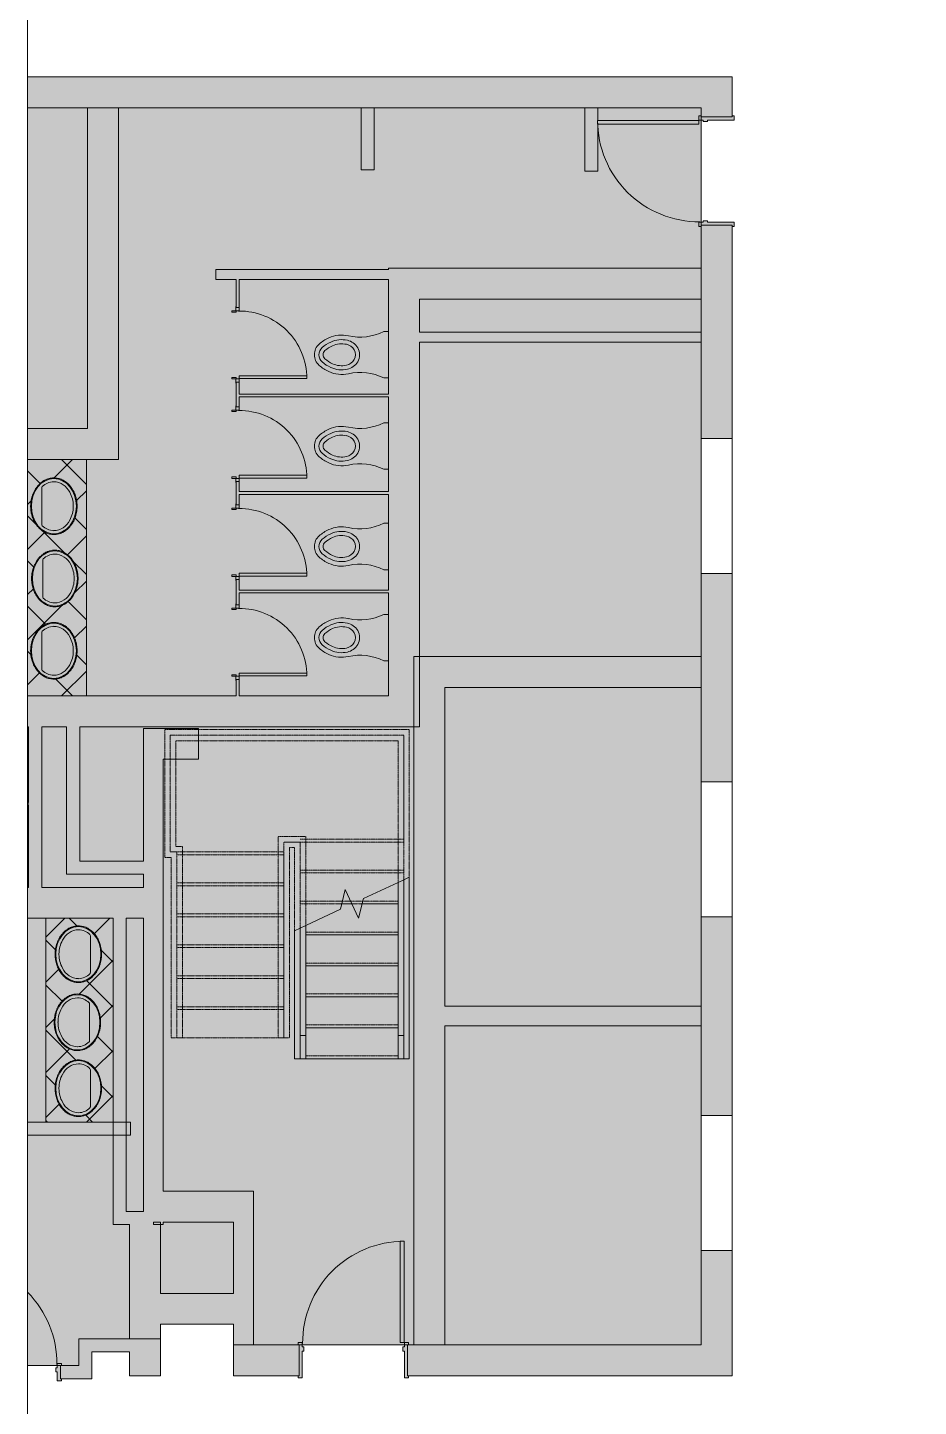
# Model space of a CAD drawing. Header units: inches. Extents: x 920 to 3228, y -557 to 2680.
# Drawn here: x 1748.4 to 2064.8, y 955.5 to 1445.4 of the extents above; entities that cross this region are included whole.
import ezdxf

# ---------------------------------------------------------------- set-up
doc = ezdxf.new("R2010")
doc.units = ezdxf.units.IN
doc.header["$MEASUREMENT"] = 0
doc.linetypes.add('Overhead 1_16_', pattern=[0.101562, 0.0625, -0.039062])
for name, color, linetype, lineweight in [('A-DETL-GENF', 92, 'Continuous', 9), ('A-DETL-MEDM', 33, 'Continuous', 20), ('A-DETL-THIN', 151, 'Continuous', 9), ('A-DOOR', 31, 'Continuous', 13), ('A-FLOR-HRAL', 11, 'Continuous', 9), ('A-GENM', 13, 'Continuous', 9), ('A-WALL', 113, 'Continuous', 13), ('A-WALL-PATT', 111, 'Continuous', 13), ('I-WALL', 2, 'Continuous', 13), ('P-SANR-FIXT', 6, 'Continuous', 13), ('Q-CASE', 31, 'Continuous', 13), ('S-STRS', 31, 'Continuous', 13), ('S-STRS-MBND', 31, 'Continuous', 13)]:
    doc.layers.add(name, color=color, linetype=linetype, lineweight=lineweight)
pattern_1 = [(45, (664.756, 0), (-8.01223, 8.01223), []), (135, (664.756, 0), (-8.01223, -8.01223), [])]

# ---------------------------------------------------------------- blocks, each defined once
blk = doc.blocks.new('Door - Single - Solid Door-7174106-Level XX  CONSTRUCTION')
at = {"layer": 'A-DOOR'}
h = blk.add_hatch(color=250, dxfattribs=at)
h.paths.add_polyline_path([(-15.63, -6.34), (-14.13, -6.34), (-14.13, -4.84), (-13.63, -4.84), (-13.63, -3.34), (-14.13, -3.34), (-14.13, 6.16), (-15.63, 6.16), (-15.63, 5.41), (-15.26, 5.41), (-15.26, -5.59), (-15.63, -5.59)], flags=0)
h.paths.add_polyline_path([(21.62, -4.84), (22.12, -4.84), (22.12, -6.34), (23.62, -6.34), (23.62, -5.59), (23.24, -5.59), (23.24, 5.41), (23.62, 5.41), (23.62, 6.16), (22.12, 6.16), (22.12, -3.34), (21.62, -3.34), (21.62, -4.51)], flags=0)
at = {"layer": 'A-DOOR', "color": 8, "lineweight": 20}
for p, q in [((-15.63, 6.16), (-14.13, 6.16)), ((-15.63, 5.41), (-15.63, 6.16)), ((-14.13, 6.16), (-14.13, -3.34)), ((22.12, 6.16), (23.62, 6.16)), ((22.12, -3.34), (22.12, 6.16)), ((23.62, 6.16), (23.62, 5.41)), ((-14.13, -3.34), (-13.63, -3.34)), ((-14.13, -4.84), (-14.13, -6.34)), ((-13.63, -4.84), (-14.13, -4.84)), ((-13.63, -3.34), (-13.63, -4.84)), ((21.62, -3.34), (22.12, -3.34)), ((21.62, -4.84), (21.62, -3.34)), ((22.12, -4.84), (21.62, -4.84)), ((22.12, -6.34), (22.12, -4.84)), ((-15.63, -6.34), (-15.63, -5.59)), ((-14.13, -6.34), (-15.63, -6.34)), ((-12.63, -6.34), (-14.01, -6.34)), ((-14.01, -6.34), (-14.01, -42.34)), ((-12.63, -42.34), (-12.63, -6.34)), ((23.62, -6.34), (22.12, -6.34)), ((23.62, -5.59), (23.62, -6.34)), ((-14.01, -42.34), (-12.63, -42.34))]:
    blk.add_line(p, q, dxfattribs=at)
at = {"layer": 'A-DOOR', "lineweight": 9}
blk.add_arc((-14.01, -6.34), 36, 270, 0.5, dxfattribs=at)
blk = doc.blocks.new('Door - Single - Solid Door-7174108-Level XX  CONSTRUCTION')
at = {"layer": 'A-DOOR'}
blk.add_hatch(color=250, dxfattribs=at).paths.add_polyline_path([(22.12, -2.97), (23.62, -2.97), (23.62, -2.22), (23.24, -2.22), (23.24, 2.4), (23.62, 2.4), (23.62, 3.15), (22.12, 3.15), (22.12, 1.65), (21.62, 1.65), (21.62, 0.15), (22.12, 0.15), (22.12, -2.22)], flags=0)
at = {"layer": 'A-DOOR', "color": 8, "lineweight": 20}
for p, q in [((22.12, 1.65), (21.62, 1.65)), ((21.62, 1.65), (21.62, 0.15)), ((21.62, 0.15), (22.12, 0.15)), ((23.62, 3.15), (22.12, 3.15)), ((22.12, 3.15), (22.12, 1.65)), ((22.12, 0.15), (22.12, -2.97)), ((23.62, 2.4), (23.62, 3.15)), ((22.12, -2.97), (23.62, -2.97)), ((23.62, -2.97), (23.62, -2.22))]:
    blk.add_line(p, q, dxfattribs=at)
at = {"layer": 'A-DOOR', "lineweight": 9}
blk.add_arc((-14.01, 3.15), 36, 359.5, 44.75, dxfattribs=at)
blk = doc.blocks.new('Opening - 48_ x 84_-7159334-Level XX  CONSTRUCTION')
at = {"layer": 'A-GENM'}
for p, q in [((-24.32, -5.5), (-24.32, 5.5)), ((-24.32, 5.5), (23.68, 5.5)), ((23.68, 5.5), (23.68, -5.5)), ((23.68, -5.5), (-24.32, -5.5))]:
    blk.add_line(p, q, dxfattribs=at)
blk = doc.blocks.new('Door - Single - TP Solid Door-7591070-Level XX  CONSTRUCTION')
at = {"layer": 'A-DOOR', "lineweight": 9}
for p, q in [((-9.63, 0.49), (-8.13, 0.49)), ((-9.63, 0.41), (-9.63, 0.49)), ((-8.13, 1.95), (-7.63, 1.95)), ((-8.13, 0.49), (-8.13, 1.95)), ((-8.13, 0.45), (-8.13, -0.67)), ((-7.63, 0.45), (-8.13, 0.45)), ((-7.63, 1.95), (-7.63, 0.45)), ((15.62, 1.95), (16.12, 1.95)), ((15.62, 0.45), (15.62, 1.95)), ((16.12, 0.45), (15.62, 0.45)), ((16.12, 1.95), (16.12, 0.49)), ((16.12, 0.49), (17.62, 0.49)), ((16.12, -0.67), (16.12, 0.45)), ((17.62, 0.49), (17.62, 0.41)), ((-9.63, -0.67), (-9.63, -0.59)), ((-8.13, -0.67), (-9.63, -0.67)), ((17.62, -0.67), (16.12, -0.67)), ((17.62, -0.59), (17.62, -0.67))]:
    blk.add_line(p, q, dxfattribs=at)
at = {"layer": 'A-DOOR'}
for p, q in [((-7.01, -0.67), (-8.01, -0.67)), ((-8.01, -0.67), (-8.01, -24.67)), ((-7.01, -24.67), (-7.01, -0.67)), ((-8.01, -24.67), (-7.01, -24.67))]:
    blk.add_line(p, q, dxfattribs=at)
at = {"layer": 'A-DOOR', "lineweight": 9}
blk.add_arc((-8.01, -0.67), 24, 270, 0.5, dxfattribs=at)
blk = doc.blocks.new('P-Toilet-Wall-3D - Wall Mount-7590930-Level XX  CONSTRUCTION')
at = {"layer": 'P-SANR-FIXT', "lineweight": 9}
for p, q in [((1210.18, 1236.92), (1211.81, 1236.92)), ((1211.81, 1236.92), (1211.81, 1229.92)), ((1211.81, 1229.92), (1211.87, 1229.92)), ((1211.87, 1227.42), (1211.81, 1227.42)), ((1211.81, 1227.42), (1211.81, 1220.42)), ((1211.81, 1220.42), (1210.18, 1220.42))]:
    blk.add_line(p, q, dxfattribs=at)
for centre, radius, start, end in [((1196.55, 1221.86), 14.09, 114.704, 131.296), ((1195.22, 1224.73), 10.93, 77.296, 114.704), ((1201.77, 1253.77), 18.83, 257.296, 296.5385), ((1190.56, 1228.67), 5.03, 131.296, 228.704), ((1190.56, 1228.67), 3.4, 131.296, 228.704), ((1196.55, 1221.86), 12.47, 114.704, 131.296), ((1190.56, 1228.67), 1.93, 131.296, 228.704), ((1196.55, 1221.86), 11, 114.704, 131.296), ((1195.22, 1224.73), 9.3, 77.296, 114.704), ((1195.22, 1224.73), 7.83, 77.296, 114.704), ((1196.01, 1228.24), 4.24, 30.704, 77.296), ((1196.01, 1228.24), 5.71, 30.704, 77.296), ((1196.74, 1228.67), 3.4, 329.296, 30.704), ((1196.74, 1228.67), 4.87, 329.296, 30.704), ((1196.55, 1235.48), 14.09, 228.704, 245.296), ((1196.55, 1235.48), 12.47, 228.704, 245.296), ((1196.55, 1235.48), 11, 228.704, 245.296), ((1195.22, 1232.6), 7.83, 245.296, 282.704), ((1196.01, 1229.1), 4.24, 282.704, 329.296), ((1196.01, 1229.1), 5.71, 282.704, 329.296), ((1195.22, 1232.6), 10.93, 245.296, 282.704), ((1195.22, 1232.6), 9.3, 245.296, 282.704), ((1201.77, 1203.57), 18.83, 63.4615, 102.704)]:
    blk.add_arc(centre, radius, start, end, dxfattribs=at)
blk = doc.blocks.new('P-Lavatory-Circular - LAVATORY-2975574-Level XX  CONSTRUCTION')
at = {"layer": 'P-SANR-FIXT', "lineweight": 9}
for p, q in [((-6.55, 4.28), (-6.11, 4.28)), ((-6.11, 4.28), (-6.55, 4.28)), ((-6.11, 4.28), (-4.65, 4.27)), ((-4.65, 4.27), (-6.11, 4.28)), ((-4.65, 4.27), (-3.38, 4.27)), ((-3.38, 4.27), (-4.65, 4.27)), ((-3.38, 4.27), (-2.55, 4.27)), ((-2.55, 4.27), (-3.38, 4.27)), ((-2.55, 4.27), (0.05, 4.27)), ((0.05, 4.27), (-2.55, 4.27)), ((0.05, 4.27), (1.38, 4.27)), ((1.38, 4.27), (0.05, 4.27)), ((1.38, 4.27), (2.13, 4.27)), ((2.13, 4.27), (1.38, 4.27)), ((2.13, 4.27), (3.6, 4.27)), ((3.6, 4.27), (2.13, 4.27)), ((3.6, 4.27), (4.3, 4.27)), ((4.3, 4.27), (3.6, 4.27)), ((4.3, 4.27), (4.92, 4.27)), ((4.92, 4.27), (4.3, 4.27)), ((4.92, 4.27), (5.55, 4.28)), ((5.55, 4.28), (4.92, 4.27)), ((5.55, 4.28), (5.64, 4.28)), ((5.64, 4.28), (5.55, 4.28)), ((5.64, 4.28), (5.69, 4.28)), ((5.69, 4.28), (5.64, 4.28)), ((5.69, 4.28), (6.3, 4.28)), ((6.3, 4.28), (5.69, 4.28)), ((6.3, 4.28), (6.45, 4.28)), ((6.45, 4.28), (6.3, 4.28)), ((6.45, 4.28), (6.55, 4.28)), ((6.55, 4.28), (6.45, 4.28)), ((0.13, -6.89), (-0.13, -6.89)), ((-0.13, -6.89), (0.13, -6.89))]:
    blk.add_line(p, q, dxfattribs=at)
for centre, radius, start, end in [((-2.73, -0.08), 5.97, 135.0983, 178.3066), ((-2.73, -0.08), 5.97, 135.0981, 178.3067), ((-2.24, 0.23), 6.45, 181.2745, 245.2065), ((-2.24, 0.23), 6.45, 181.2743, 245.2066), ((-6.56, 3.68), 0.604, 89.7857, 131.7769), ((-6.56, 3.68), 0.604, 89.7871, 131.7784), ((2.24, 0.23), 6.45, 294.7935, 358.7255), ((2.24, 0.23), 6.45, 294.7935, 358.7255), ((6.56, 3.68), 0.604, 48.2231, 90.2143), ((6.56, 3.68), 0.604, 48.2231, 90.2145), ((2.73, -0.08), 5.97, 1.6934, 44.9017), ((2.73, -0.08), 5.97, 1.6934, 44.9017), ((-0.13, 2.98), 9.86, 240.715, 269.9869), ((-0.13, 2.98), 9.86, 240.715, 269.987), ((0.13, 2.98), 9.86, 270.0131, 299.285), ((0.13, 2.98), 9.86, 270.0131, 299.285)]:
    blk.add_arc(centre, radius, start, end, dxfattribs=at)
blk.add_ellipse((0, 0), major_axis=(9.81, 0), ratio=0.814875, dxfattribs=at)
for points in [[(10.06, 0), (10.06, 0.3), (10.02, 0.87), (9.89, 1.58), (9.72, 2.14), (9.57, 2.56), (9.4, 2.96), (9.2, 3.36), (8.97, 3.75), (8.72, 4.13), (8.44, 4.5), (8.14, 4.86), (7.82, 5.2), (7.48, 5.53), (7.12, 5.84), (6.74, 6.14), (6.34, 6.42), (5.92, 6.68), (5.48, 6.93), (5.03, 7.15), (4.57, 7.36), (4.09, 7.55), (3.61, 7.71), (3.11, 7.86), (2.61, 7.98), (2.09, 8.08), (1.57, 8.16), (1.05, 8.22), (0.53, 8.25), (0, 8.26), (-0.53, 8.25), (-1.03, 8.22), (-1.51, 8.17), (-2.11, 8.08), (-2.72, 7.96), (-3.3, 7.8), (-3.87, 7.63), (-4.58, 7.37), (-5.37, 7), (-6.01, 6.63), (-6.49, 6.32), (-6.95, 5.98), (-7.49, 5.53), (-7.98, 5.04), (-8.33, 4.64), (-8.67, 4.21), (-9.04, 3.66), (-9.41, 2.97), (-9.7, 2.24), (-9.91, 1.51), (-10.03, 0.77), (-10.06, 0.26), (-10.06, 0)], [(-10.06, 0), (-10.06, -0.29), (-10.02, -0.87), (-9.89, -1.57), (-9.72, -2.13), (-9.57, -2.55), (-9.4, -2.96), (-9.2, -3.35), (-8.97, -3.74), (-8.72, -4.12), (-8.44, -4.49), (-8.14, -4.85), (-7.82, -5.19), (-7.48, -5.52), (-7.12, -5.84), (-6.74, -6.13), (-6.34, -6.41), (-5.92, -6.68), (-5.48, -6.92), (-5.03, -7.15), (-4.57, -7.35), (-4.09, -7.54), (-3.61, -7.71), (-3.11, -7.85), (-2.61, -7.97), (-2.09, -8.07), (-1.57, -8.15), (-1.05, -8.21), (-0.53, -8.24), (0, -8.25), (0.53, -8.24), (1.03, -8.21), (1.51, -8.16), (2.12, -8.07), (2.72, -7.95), (3.3, -7.8), (3.87, -7.62), (4.58, -7.36), (5.37, -6.99), (6.01, -6.62), (6.49, -6.31), (6.95, -5.98), (7.49, -5.53), (7.98, -5.04), (8.33, -4.63), (8.67, -4.2), (9.04, -3.65), (9.41, -2.96), (9.7, -2.24), (9.91, -1.5), (10.03, -0.76), (10.06, -0.25), (10.06, 0)]]:
    blk.add_open_spline(points, degree=3, knots=[0, 0, 0, 0, 0.033333, 0.066667, 0.083333, 0.1, 0.116667, 0.133333, 0.15, 0.166667, 0.183333, 0.2, 0.216667, 0.233333, 0.25, 0.266667, 0.283333, 0.3, 0.316667, 0.333333, 0.35, 0.366667, 0.383333, 0.4, 0.416667, 0.433333, 0.45, 0.466667, 0.483333, 0.5, 0.516667, 0.533333, 0.547917, 0.5625, 0.591667, 0.60625, 0.620833, 0.65, 0.679167, 0.708333, 0.722917, 0.7375, 0.766667, 0.795833, 0.810417, 0.825, 0.854167, 0.883333, 0.9125, 0.941667, 0.970833, 1, 1, 1, 1], dxfattribs=at)
blk = doc.blocks.new('P-Urinal-Wall-3D - P-Urinal-Wall-3D-7184830-Level XX  CONSTRUCTION')
at = {"layer": 'P-SANR-FIXT', "lineweight": 9}
for p, q in [((-11.29, 2.31), (-11.29, 2.69)), ((-10.29, 2.31), (-11.29, 2.31)), ((-10.29, 2.69), (-10.29, 2.31)), ((-10.29, 2.69), (-10.29, 2.31)), ((-10.29, 2.31), (1.71, 2.31)), ((1.71, 2.31), (1.71, 2.69)), ((1.71, 2.69), (1.71, 2.31)), ((1.71, 2.31), (2.73, 2.31)), ((2.73, 2.31), (2.73, 2.69))]:
    blk.add_line(p, q, dxfattribs=at)
blk = doc.blocks.new('Top Rail Type - Top Rail_Internal_-7186844-Level XX  CONSTRUCTION')
at = {"layer": 'A-FLOR-HRAL'}
for p, q in [((1215.26, 1087.29), (1217.26, 1087.29)), ((1215.26, 1079.04), (1215.26, 1087.29)), ((1217.26, 1087.29), (1217.26, 1079.04)), ((1217.26, 1079.04), (1215.26, 1079.04))]:
    blk.add_line(p, q, dxfattribs=at)
blk = doc.blocks.new('Top Rail Type - Top Rail_Internal_-V5-Level XX  CONSTRUCTION')
at = {"layer": 'A-FLOR-HRAL', "linetype": 'Overhead 1_16_'}
for p, q in [((1134.37, 1194.04), (1134.37, 1152.5)), ((1217.26, 1194.04), (1134.37, 1194.04)), ((1136.37, 1192.04), (1136.37, 1154.5)), ((1215.26, 1192.04), (1136.37, 1192.04)), ((1215.26, 1156.04), (1215.26, 1192.04)), ((1217.26, 1156.04), (1217.26, 1194.04)), ((1134.37, 1152.5), (1136.65, 1152.5)), ((1136.37, 1154.5), (1138.65, 1154.5)), ((1136.65, 1152.5), (1136.65, 1086.5)), ((1138.65, 1154.5), (1138.65, 1086.5)), ((1215.26, 1141.67), (1215.26, 1156.04)), ((1217.26, 1142.6), (1217.26, 1156.04)), ((1138.65, 1086.5), (1136.65, 1086.5))]:
    blk.add_line(p, q, dxfattribs=at)
at = {"layer": 'A-FLOR-HRAL'}
for p, q in [((1217.26, 1142.6), (1215.26, 1141.67)), ((1215.26, 1079.04), (1215.26, 1141.67)), ((1217.26, 1079.04), (1217.26, 1142.6)), ((1215.26, 1079.04), (1217.26, 1079.04))]:
    blk.add_line(p, q, dxfattribs=at)
blk = doc.blocks.new('Top Rail Type - Top Rail_Internal_-7186860-Level XX  CONSTRUCTION')
at = {"layer": 'A-FLOR-HRAL'}
for p, q in [((1180.51, 1087.29), (1182.51, 1087.29)), ((1180.51, 1079.04), (1180.51, 1087.29)), ((1182.51, 1087.29), (1182.51, 1079.04)), ((1182.51, 1079.04), (1180.51, 1079.04))]:
    blk.add_line(p, q, dxfattribs=at)
blk = doc.blocks.new('Top Rail Type - Top Rail_Internal_-V6-Level XX  CONSTRUCTION')
at = {"layer": 'A-FLOR-HRAL', "linetype": 'Overhead 1_16_'}
for p, q in [((1172.7, 1158.04), (1172.7, 1152.5)), ((1182.51, 1158.04), (1172.7, 1158.04)), ((1182.51, 1153.04), (1182.51, 1158.04)), ((1172.7, 1152.5), (1172.7, 1086.5)), ((1174.7, 1156.04), (1174.7, 1152.5)), ((1180.51, 1156.04), (1174.7, 1156.04)), ((1174.7, 1152.5), (1174.7, 1086.5)), ((1180.51, 1153.04), (1180.51, 1156.04)), ((1180.51, 1125.47), (1180.51, 1153.04)), ((1182.51, 1126.4), (1182.51, 1153.04)), ((1174.7, 1086.5), (1172.7, 1086.5))]:
    blk.add_line(p, q, dxfattribs=at)
at = {"layer": 'A-FLOR-HRAL'}
for p, q in [((1182.51, 1126.4), (1180.51, 1125.47)), ((1180.51, 1079.04), (1180.51, 1125.47)), ((1182.51, 1079.04), (1182.51, 1126.4)), ((1180.51, 1079.04), (1182.51, 1079.04))]:
    blk.add_line(p, q, dxfattribs=at)
blk = doc.blocks.new('Break Line1 - Break Line 2-7655656-Level XX  CONSTRUCTION')
at = {"layer": 'A-DETL-MEDM'}
blk.add_line((1.5, 0), (1199.4, 0), dxfattribs=at)

msp = doc.modelspace()

# ---------------------------------------------------------------- hatches: boundary and pattern name
at = {"layer": 'A-DETL-GENF'}
h = msp.add_hatch(color=9, dxfattribs=at)
h.paths.add_polyline_path([(1759, 969.98), (1759, 970.73), (1760.5, 970.73), (1760.5, 969.98), (1766.63, 969.98), (1766.63, 979.48), (1784.63, 979.48), (1784.63, 1020.1), (1778.81, 1020.1), (1778.81, 1051.92), (1748.44, 1051.92), (1748.44, 969.98)], flags=0)
h.paths.add_polyline_path([(2386.06, 970.48), (2386.44, 970.48), (2386.44, 982.1), (2386.06, 982.1), (2386.06, 983.6), (2387.56, 983.6), (2387.56, 984.1), (2390.69, 984.1), (2390.69, 983.6), (2391.44, 983.6), (2391.44, 1055.98), (2390.69, 1055.98), (2390.69, 1055.48), (2387.56, 1055.48), (2387.56, 1055.98), (2386.06, 1055.98), (2386.06, 1057.48), (2386.81, 1057.48), (2386.81, 1065.92), (2350.44, 1065.92), (2350.44, 970.48)], flags=0)
h.paths.add_polyline_path([(2345.81, 970.48), (2345.81, 1065.92), (2257.63, 1065.92), (2257.63, 1009.92), (2231.63, 1009.92), (2231.63, 970.48), (2304.5, 970.48), (2304.5, 971.23), (2306, 971.23), (2306, 970.48), (2342.25, 970.48), (2342.25, 971.23), (2343.75, 971.23), (2343.75, 970.48)], flags=0)
h.paths.add_polyline_path([(2224.63, 975.92), (2224.63, 1093.92), (2132.38, 1093.92), (2132.38, 975.92)], flags=0)
h.paths.add_polyline_path([(1880.75, 977.42), (1882.25, 977.42), (1882.25, 978.17), (1883.75, 978.17), (1883.75, 977.42), (1885.63, 977.42), (1885.63, 1196.92), (1766.94, 1196.92), (1766.94, 1149.23), (1789.63, 1149.23), (1789.63, 1196.42), (1809.13, 1196.42), (1809.13, 1185.42), (1796.63, 1185.42), (1796.63, 1031.92), (1828.63, 1031.92), (1828.63, 977.42), (1844.5, 977.42), (1844.5, 978.17), (1846, 978.17), (1846, 977.42)], flags=0)
h.paths.add_polyline_path([(1987.63, 977.42), (1987.63, 1090.67), (1896.63, 1090.67), (1896.63, 977.42), (1937.56, 977.42)], flags=0)
h.paths.add_polyline_path([(1821.63, 995.67), (1821.63, 1020.92), (1796.63, 1020.92), (1796.63, 1020.1), (1795.63, 1020.1), (1795.63, 995.67), (1818.95, 995.67)], flags=0)
h.paths.add_polyline_path([(2233.07, 1016.92), (2250.63, 1016.92), (2250.63, 1065.92), (2231.63, 1065.92), (2231.63, 1016.92)], flags=0)
h.paths.add_polyline_path([(1789.63, 1024.73), (1789.63, 1128.92), (1783.44, 1128.92), (1783.44, 1056.54), (1784.94, 1056.54), (1784.94, 1051.92), (1783.44, 1051.92), (1783.44, 1024.73), (1784.63, 1024.73)], flags=0)
h.paths.add_polyline_path([(1777.32, 1056.54), (1778.81, 1056.54), (1778.81, 1128.92), (1748.44, 1128.92), (1748.44, 1056.54), (1776.82, 1056.54)], flags=0)
h.paths.add_polyline_path([(2386.81, 1076.92), (2407.63, 1076.92), (2407.63, 1281.92), (2272.75, 1281.92), (2272.75, 1281.17), (2271.25, 1281.17), (2271.25, 1282.67), (2270.75, 1282.67), (2270.75, 1284.17), (2271.25, 1284.17), (2271.25, 1293.67), (2272.75, 1293.67), (2272.75, 1292.92), (2395.13, 1292.92), (2395.13, 1382.92), (2254.13, 1382.92), (2254.13, 1381.92), (2230.13, 1381.92), (2230.13, 1382.92), (2132.38, 1382.92), (2132.38, 1380.04), (2133.13, 1380.04), (2133.13, 1378.54), (2132.38, 1378.54), (2132.38, 1342.29), (2133.13, 1342.29), (2133.13, 1340.79), (2132.38, 1340.79), (2132.38, 1338.92), (2231.63, 1338.92), (2231.63, 1292.92), (2233.5, 1292.92), (2233.5, 1293.67), (2235, 1293.67), (2235, 1284.17), (2235.5, 1284.17), (2235.5, 1282.67), (2235, 1282.67), (2235, 1281.17), (2233.5, 1281.17), (2233.5, 1281.92), (2231.63, 1281.92), (2231.63, 1236.92), (2276.63, 1236.92), (2276.63, 1111.92), (2257.63, 1111.92), (2257.63, 1076.92), (2386.44, 1076.92)], flags=0)
h.paths.add_polyline_path([(2250.63, 1076.92), (2250.63, 1111.92), (2231.63, 1111.92), (2231.63, 1076.92)], flags=0)
h.paths.add_polyline_path([(1896.63, 1097.67), (1987.63, 1097.67), (1987.63, 1210.92), (1896.63, 1210.92), (1896.63, 1120.26)], flags=0)
h.paths.add_polyline_path([(2201.14, 1100.92), (2224.63, 1100.92), (2224.63, 1212.92), (2132.38, 1212.92), (2132.38, 1100.92)], flags=0)
h.paths.add_polyline_path([(2250.63, 1118.92), (2269.63, 1118.92), (2269.63, 1229.92), (2231.63, 1229.92), (2231.63, 1118.92), (2236.08, 1118.92)], flags=0)
h.paths.add_polyline_path([(1778.81, 1139.92), (1789.63, 1139.92), (1789.63, 1144.6), (1762.31, 1144.6), (1762.31, 1196.92), (1753.44, 1196.92), (1753.44, 1139.92), (1768.1, 1139.92)], flags=0)
h.paths.add_polyline_path([(1748.44, 1139.92), (1748.81, 1139.92), (1748.81, 1169.1), (1748.44, 1169.1), (1748.44, 1148.6)], flags=0)
h.paths.add_polyline_path([(1748.44, 1170.1), (1748.81, 1170.1), (1748.81, 1196.92), (1748.44, 1196.92), (1748.44, 1175.6)], flags=0)
h.paths.add_polyline_path([(1823.53, 1207.92), (1876.63, 1207.92), (1876.63, 1244.54), (1823.53, 1244.54), (1823.53, 1240.29), (1822.53, 1240.29), (1822.53, 1249.29), (1823.53, 1249.29), (1823.53, 1245.54), (1876.63, 1245.54), (1876.63, 1279.54), (1823.53, 1279.54), (1823.53, 1275.79), (1822.53, 1275.79), (1822.53, 1284.12), (1823.53, 1284.12), (1823.53, 1280.54), (1876.63, 1280.54), (1876.63, 1314.21), (1823.53, 1314.21), (1823.53, 1310.62), (1822.53, 1310.62), (1822.53, 1319.46), (1823.53, 1319.46), (1823.53, 1315.21), (1876.63, 1315.21), (1876.63, 1355.92), (1823.53, 1355.92), (1823.53, 1345.96), (1822.53, 1345.96), (1822.53, 1355.92), (1815.29, 1355.92), (1815.29, 1359.42), (1876.63, 1359.42), (1876.63, 1359.92), (1987.63, 1359.92), (1987.63, 1374.79), (1986.88, 1374.79), (1986.88, 1376.29), (1987.63, 1376.29), (1987.63, 1412.54), (1986.88, 1412.54), (1986.88, 1414.04), (1987.63, 1414.04), (1987.63, 1416.92), (1950.94, 1416.92), (1950.94, 1412.42), (1950.88, 1412.42), (1950.88, 1411.04), (1950.94, 1411.04), (1950.94, 1394.42), (1946.31, 1394.42), (1946.31, 1416.92), (1871.49, 1416.92), (1871.49, 1394.89), (1866.87, 1394.89), (1866.87, 1416.92), (1780.72, 1416.92), (1780.72, 1291.92), (1748.44, 1291.92), (1748.44, 1207.92), (1822.53, 1207.92), (1822.53, 1213.79), (1823.53, 1213.79), (1823.53, 1208.12)], flags=0)
h.paths.add_polyline_path([(1754.84, 1216.11), (1754.84, 1216.11), (1754.48, 1216.38)], flags=0)
h.paths.add_polyline_path([(2224.63, 1219.92), (2224.63, 1331.92), (2132.38, 1331.92), (2132.38, 1219.92), (2214.63, 1219.92)], flags=0)
h.paths.add_polyline_path([(1937.56, 1221.92), (1987.63, 1221.92), (1987.63, 1333.67), (1887.63, 1333.67), (1887.63, 1221.92), (1912.74, 1221.92)], flags=0)
h.paths.add_polyline_path([(1755.18, 1241.79), (1755.18, 1241.79), (1754.82, 1242.07)], flags=0)
h.paths.add_polyline_path([(1754.84, 1267.48), (1754.84, 1267.48), (1753.98, 1268.14)], flags=0)
h.paths.add_polyline_path([(1748.44, 1302.92), (1769.72, 1302.92), (1769.72, 1416.92), (1748.44, 1416.92), (1748.44, 1324.19)], flags=0)
h.paths.add_polyline_path([(1937.56, 1337.17), (1987.63, 1337.17), (1987.63, 1348.92), (1887.63, 1348.92), (1887.63, 1337.17), (1892.3, 1337.17)], flags=0)
at = {"layer": 'A-WALL-PATT', "lineweight": 9}
for points in [[(1780.72, 1416.92), (1998.63, 1416.92), (1998.63, 1427.92), (1748.44, 1427.92), (1748.44, 1416.92), (1769.72, 1416.92)], [(1769.72, 1302.92), (1780.72, 1302.92), (1780.72, 1416.92), (1769.72, 1416.92), (1769.72, 1353.03)], [(1871.49, 1394.89), (1871.49, 1416.92), (1866.87, 1416.92), (1866.87, 1394.89)], [(1946.31, 1394.42), (1950.94, 1394.42), (1950.94, 1411.04), (1950.88, 1411.04), (1950.88, 1412.42), (1950.94, 1412.42), (1950.94, 1416.92), (1946.31, 1416.92)], [(1815.29, 1355.92), (1876.63, 1355.92), (1876.63, 1359.42), (1815.29, 1359.42)], [(1876.63, 1348.92), (1987.63, 1348.92), (1987.63, 1359.92), (1876.63, 1359.92), (1876.63, 1353.03)], [(1876.63, 1196.92), (1885.63, 1196.92), (1885.63, 1210.92), (1885.76, 1210.92), (1887.63, 1196.92), (1887.63, 1348.92), (1876.63, 1348.92), (1876.63, 1207.55)], [(1987.63, 1333.67), (1987.63, 1337.17), (1887.63, 1337.17), (1887.63, 1333.67), (1986.61, 1333.67)], [(1876.63, 1314.21), (1876.63, 1315.21), (1823.53, 1315.21), (1823.53, 1314.21), (1876.03, 1314.21)], [(1748.44, 1291.92), (1780.72, 1291.92), (1780.72, 1302.92), (1748.44, 1302.92), (1748.44, 1293.95)], [(1876.63, 1279.54), (1876.63, 1280.54), (1823.53, 1280.54), (1823.53, 1279.54), (1876.42, 1279.54)], [(1864.94, 1244.54), (1876.63, 1244.54), (1876.63, 1245.54), (1823.53, 1245.54), (1823.53, 1244.54), (1840.73, 1244.54)], [(1889.14, 1210.92), (1987.63, 1210.92), (1987.63, 1221.92), (1887.63, 1221.92), (1887.63, 1210.92)], [(1885.63, 977.42), (1896.63, 977.42), (1896.63, 1210.92), (1887.63, 1210.92), (1887.63, 1196.92), (1885.76, 1210.92), (1885.63, 1210.92), (1885.63, 1003.88)], [(1840.73, 1196.92), (1876.63, 1196.92), (1876.63, 1207.92), (1748.44, 1207.92), (1748.44, 1196.92), (1822.53, 1196.92)], [(1753.44, 1139.92), (1753.44, 1196.92), (1748.81, 1196.92), (1748.81, 1139.92)], [(1765.5, 1144.6), (1766.94, 1144.6), (1766.94, 1196.92), (1762.31, 1196.92), (1762.31, 1144.6)], [(1809.13, 1185.42), (1809.13, 1196.42), (1789.63, 1196.42), (1789.63, 1185.42), (1796.63, 1185.42)], [(1796.63, 1024.73), (1796.63, 1185.42), (1789.63, 1185.42), (1789.63, 1024.73), (1792.31, 1024.73)], [(1748.44, 1169.1), (1748.81, 1169.1), (1748.81, 1170.1), (1748.44, 1170.1)], [(1768.1, 1144.6), (1789.63, 1144.6), (1789.63, 1149.23), (1766.94, 1149.23), (1766.94, 1144.6)], [(1778.94, 1128.92), (1789.63, 1128.92), (1789.63, 1139.92), (1748.44, 1139.92), (1748.44, 1128.92), (1778.81, 1128.92)], [(1778.81, 1024.73), (1783.44, 1024.73), (1783.44, 1128.92), (1778.81, 1128.92), (1778.81, 1032.97)], [(1937.56, 1090.67), (1987.63, 1090.67), (1987.63, 1097.67), (1896.63, 1097.67), (1896.63, 1090.67)], [(1796.63, 1020.92), (1828.63, 1020.92), (1828.63, 1031.92), (1796.63, 1031.92), (1796.63, 1024.73)], [(1795.63, 1020.1), (1796.63, 1020.1), (1796.63, 1024.73), (1778.81, 1024.73), (1778.81, 1020.1), (1793.13, 1020.1), (1795.63, 1020.92), (1795.63, 1020.69)], [(1795.63, 966.42), (1795.63, 1020.92), (1793.13, 1020.1), (1784.63, 1020.1), (1784.63, 966.42)], [(1821.63, 977.42), (1828.63, 977.42), (1828.63, 1020.92), (1821.63, 1020.92), (1821.63, 982.16)], [(1821.63, 984.67), (1821.63, 995.67), (1795.63, 995.67), (1795.63, 984.67)], [(1771.25, 965.35), (1771.25, 979.48), (1766.63, 979.48), (1766.63, 965.35)], [(1771.25, 974.85), (1784.63, 974.85), (1784.63, 979.48), (1771.25, 979.48)], [(1766.63, 965.35), (1766.63, 969.98), (1760.13, 969.98), (1760.13, 965.35)]]:
    msp.add_hatch(color=7, dxfattribs=at).paths.add_polyline_path(points, flags=0)
h = msp.add_hatch(color=7, dxfattribs=at)
h.paths.add_polyline_path([(1998.63, 1221.92), (1998.63, 1251.42), (1987.63, 1251.42), (1987.63, 1221.92)], flags=0)
h.paths.add_polyline_path([(1998.63, 1299.42), (1998.63, 1375.17), (1987.63, 1375.17), (1987.63, 1299.42)], flags=0)
h.paths.add_polyline_path([(1998.63, 1413.67), (1998.63, 1416.92), (1987.63, 1416.92), (1987.63, 1413.67)], flags=0)
h = msp.add_hatch(color=7, dxfattribs=at)
h.paths.add_polyline_path([(1823.53, 1207.92), (1823.53, 1213.79), (1822.53, 1213.79), (1822.53, 1207.92)], flags=0)
h.paths.add_polyline_path([(1822.53, 1240.29), (1823.53, 1240.29), (1823.53, 1249.29), (1822.53, 1249.29)], flags=0)
h.paths.add_polyline_path([(1823.53, 1275.79), (1823.53, 1284.12), (1822.53, 1284.12), (1822.53, 1275.79)], flags=0)
h.paths.add_polyline_path([(1822.53, 1310.62), (1823.53, 1310.62), (1823.53, 1319.46), (1822.53, 1319.46)], flags=0)
h.paths.add_polyline_path([(1822.53, 1345.96), (1823.53, 1345.96), (1823.53, 1355.92), (1822.53, 1355.92), (1822.53, 1353.03)], flags=0)
h = msp.add_hatch(color=7, dxfattribs=at)
h.paths.add_polyline_path([(1998.63, 966.42), (1998.63, 1010.92), (1987.63, 1010.92), (1987.63, 966.42)], flags=0)
h.paths.add_polyline_path([(1987.63, 1058.92), (1998.63, 1058.92), (1998.63, 1129.42), (1987.63, 1129.42), (1987.63, 1090.67)], flags=0)
h.paths.add_polyline_path([(1987.63, 1177.42), (1998.63, 1177.42), (1998.63, 1221.92), (1987.63, 1221.92), (1987.63, 1210.92)], flags=0)
h = msp.add_hatch(color=7, dxfattribs=at)
h.paths.add_polyline_path([(1784.94, 1051.92), (1784.94, 1056.54), (1783.44, 1056.54), (1783.44, 1051.92)], flags=0)
h.paths.add_polyline_path([(1778.81, 1051.92), (1778.81, 1056.54), (1748.44, 1056.54), (1748.44, 1051.92), (1768.1, 1051.92)], flags=0)
h = msp.add_hatch(color=7, dxfattribs=at)
h.paths.add_polyline_path([(1937.56, 966.42), (1987.63, 966.42), (1987.63, 977.42), (1883.38, 977.42), (1883.38, 966.42), (1896.63, 966.42)], flags=0)
h.paths.add_polyline_path([(1828.63, 966.42), (1844.88, 966.42), (1844.88, 977.42), (1821.63, 977.42), (1821.63, 966.42)], flags=0)
at = {"layer": 'Q-CASE', "lineweight": 9}
h = msp.add_hatch(dxfattribs=at)
h.set_pattern_fill('FP_1', color=256, style=0, pattern_type=2)
h.set_pattern_definition(pattern_1)
h.paths.add_polyline_path([(1759.11, 1207.92), (1769.31, 1207.92), (1769.31, 1291.92), (1748.44, 1291.92), (1748.44, 1207.92), (1758.16, 1207.92)], flags=0)
h.paths.add_polyline_path([(1757.78, 1213.92), (1755.96, 1214.18), (1754.27, 1214.89), (1752.84, 1215.93), (1751.6, 1217.32), (1750.61, 1219), (1749.93, 1220.87), (1749.57, 1222.93), (1749.57, 1225.03), (1749.93, 1227.09), (1750.75, 1229.21), (1751.75, 1230.83), (1753.01, 1232.18), (1754.49, 1233.2), (1756.21, 1233.84), (1757.79, 1234.04), (1759.49, 1233.82), (1761.13, 1233.17), (1762.71, 1232.03), (1763.95, 1230.64), (1764.94, 1228.96), (1765.63, 1227.06), (1765.98, 1225.03), (1765.98, 1222.93), (1765.57, 1220.71), (1764.87, 1218.86), (1763.88, 1217.21), (1762.63, 1215.84), (1761.13, 1214.79), (1759.49, 1214.14), (1757.96, 1213.94)], flags=0)
h.paths.add_polyline_path([(1758.12, 1239.6), (1756.4, 1239.82), (1754.76, 1240.47), (1753.18, 1241.62), (1751.94, 1243.01), (1750.95, 1244.69), (1750.26, 1246.59), (1749.91, 1248.62), (1749.91, 1250.72), (1750.27, 1252.78), (1751.08, 1254.88), (1752.1, 1256.53), (1753.37, 1257.88), (1754.85, 1258.89), (1756.55, 1259.53), (1758.15, 1259.73), (1759.83, 1259.51), (1761.47, 1258.86), (1763, 1257.77), (1764.25, 1256.4), (1765.29, 1254.62), (1765.97, 1252.78), (1766.32, 1250.72), (1766.32, 1248.62), (1765.97, 1246.56), (1765.15, 1244.45), (1764.15, 1242.82), (1762.88, 1241.47), (1761.41, 1240.45), (1759.8, 1239.82), (1758.12, 1239.61)], flags=0)
h.paths.add_polyline_path([(1757.78, 1265.29), (1756, 1265.54), (1754.42, 1266.16), (1752.92, 1267.21), (1751.54, 1268.8), (1750.63, 1270.32), (1749.93, 1272.25), (1749.57, 1274.3), (1749.57, 1276.41), (1749.98, 1278.62), (1750.68, 1280.47), (1751.74, 1282.19), (1752.93, 1283.5), (1754.42, 1284.55), (1756.21, 1285.22), (1757.78, 1285.42), (1759.58, 1285.16), (1761.28, 1284.44), (1762.71, 1283.41), (1763.95, 1282.02), (1764.96, 1280.29), (1765.63, 1278.43), (1765.98, 1276.41), (1765.98, 1274.3), (1765.62, 1272.25), (1764.8, 1270.12), (1763.8, 1268.5), (1762.53, 1267.14), (1761.05, 1266.13), (1759.44, 1265.51), (1757.78, 1265.29)], flags=0)
h = msp.add_hatch(dxfattribs=at)
h.set_pattern_fill('FP_1', color=256, style=0, pattern_type=2)
h.set_pattern_definition(pattern_1)
h.paths.add_polyline_path([(1755.1, 1056.54), (1778.81, 1056.54), (1778.81, 1128.92), (1754.94, 1128.92), (1754.94, 1056.54), (1754.99, 1056.54)], flags=0)
h.paths.add_polyline_path([(1766.47, 1058.48), (1764.6, 1058.76), (1763.04, 1059.4), (1761.59, 1060.44), (1760.34, 1061.81), (1759.29, 1063.59), (1758.62, 1065.43), (1758.26, 1067.49), (1758.26, 1069.6), (1758.62, 1071.65), (1759.42, 1073.75), (1760.45, 1075.4), (1761.73, 1076.76), (1763.21, 1077.77), (1764.83, 1078.4), (1766.56, 1078.6), (1768.19, 1078.39), (1769.83, 1077.74), (1771.38, 1076.62), (1772.71, 1075.1), (1773.62, 1073.57), (1774.32, 1071.65), (1774.68, 1069.34), (1774.64, 1067.27), (1774.27, 1065.31), (1773.5, 1063.32), (1772.5, 1061.7), (1771.24, 1060.34), (1769.77, 1059.33), (1768.04, 1058.68), (1766.56, 1058.49)], flags=0)
h.paths.add_polyline_path([(1766.13, 1081.92), (1764.41, 1082.14), (1762.77, 1082.79), (1761.23, 1083.89), (1760, 1085.25), (1758.95, 1087.03), (1758.28, 1088.87), (1757.92, 1091.17), (1757.92, 1093.03), (1758.28, 1095.09), (1759.1, 1097.2), (1760.1, 1098.83), (1761.36, 1100.18), (1762.84, 1101.2), (1764.45, 1101.83), (1766.22, 1102.03), (1767.85, 1101.82), (1769.49, 1101.17), (1770.98, 1100.12), (1772.31, 1098.64), (1773.3, 1096.96), (1773.98, 1095.06), (1774.34, 1093.03), (1774.34, 1090.93), (1773.98, 1088.86), (1773.17, 1086.77), (1772.14, 1085.11), (1770.87, 1083.76), (1769.38, 1082.75), (1767.7, 1082.12), (1766.14, 1081.92)], flags=0)
h.paths.add_polyline_path([(1766.47, 1106.11), (1764.75, 1106.33), (1763.11, 1106.98), (1761.59, 1108.06), (1760.29, 1109.51), (1759.3, 1111.19), (1758.62, 1113.09), (1758.26, 1115.12), (1758.26, 1117.22), (1758.68, 1119.44), (1759.38, 1121.29), (1760.37, 1122.94), (1761.62, 1124.31), (1763.11, 1125.36), (1764.75, 1126.01), (1766.64, 1126.21), (1768.28, 1125.98), (1769.98, 1125.26), (1771.4, 1124.22), (1772.72, 1122.71), (1773.64, 1121.15), (1774.32, 1119.28), (1774.68, 1117.22), (1774.68, 1115.12), (1774.29, 1112.99), (1773.5, 1110.94), (1772.5, 1109.32), (1771.23, 1107.96), (1769.76, 1106.95), (1768.04, 1106.31), (1766.5, 1106.11)], flags=0)

# ---------------------------------------------------------------- linework, layer by layer
at = {"layer": 'A-DETL-THIN'}
for p, q in [((1987.63, 1416.92), (1748.44, 1416.92)), ((1987.63, 977.42), (1987.63, 1416.92)), ((1795.63, 979.48), (1795.63, 984.67)), ((1795.63, 984.67), (1821.63, 984.67)), ((1821.63, 984.67), (1821.63, 977.42)), ((1766.63, 969.98), (1766.63, 979.48)), ((1766.63, 979.48), (1795.63, 979.48)), ((1821.63, 977.42), (1987.63, 977.42)), ((1748.44, 969.98), (1766.63, 969.98))]:
    msp.add_line(p, q, dxfattribs=at)
at = {"layer": 'A-WALL', "color": 8, "lineweight": 20}
for p, q in [((1998.63, 1427.92), (1748.44, 1427.92)), ((1998.63, 1413.67), (1998.63, 1427.92)), ((1748.44, 1416.92), (1769.72, 1416.92)), ((1769.72, 1416.92), (1769.72, 1302.92)), ((1780.72, 1416.92), (1866.87, 1416.92)), ((1780.72, 1291.92), (1780.72, 1416.92)), ((1866.87, 1416.92), (1866.87, 1394.89)), ((1871.49, 1416.92), (1946.31, 1416.92)), ((1871.49, 1394.89), (1871.49, 1416.92)), ((1946.31, 1416.92), (1946.31, 1394.42)), ((1950.94, 1416.92), (1987.63, 1416.92)), ((1950.94, 1412.42), (1950.94, 1416.92)), ((1987.63, 1416.92), (1987.63, 1413.67)), ((1950.94, 1394.42), (1950.94, 1411.04)), ((1987.63, 1413.67), (1998.63, 1413.67)), ((1866.87, 1394.89), (1871.49, 1394.89)), ((1946.31, 1394.42), (1950.94, 1394.42)), ((1987.63, 1375.17), (1987.63, 1359.92)), ((1998.63, 1375.17), (1987.63, 1375.17)), ((1998.63, 1299.42), (1998.63, 1375.17)), ((1987.63, 1359.92), (1876.63, 1359.92)), ((1876.63, 1359.92), (1876.63, 1359.42)), ((1876.63, 1355.92), (1876.63, 1315.21)), ((1887.63, 1348.92), (1987.63, 1348.92)), ((1887.63, 1337.17), (1887.63, 1348.92)), ((1987.63, 1348.92), (1987.63, 1337.17)), ((1887.63, 1196.92), (1887.63, 1333.67)), ((1987.63, 1333.67), (1987.63, 1299.42)), ((1876.63, 1314.21), (1876.63, 1280.54)), ((1769.72, 1302.92), (1748.44, 1302.92)), ((1987.63, 1299.42), (1998.63, 1299.42)), ((1748.44, 1291.92), (1780.72, 1291.92)), ((1876.63, 1279.54), (1876.63, 1245.54)), ((1987.63, 1251.42), (1987.63, 1221.92)), ((1998.63, 1251.42), (1987.63, 1251.42)), ((1998.63, 1177.42), (1998.63, 1251.42)), ((1876.63, 1244.54), (1876.63, 1207.92)), ((1987.63, 1221.92), (1885.63, 1221.92)), ((1885.63, 1221.92), (1885.63, 977.42)), ((1896.63, 1210.92), (1987.63, 1210.92)), ((1896.63, 1097.67), (1896.63, 1210.92)), ((1987.63, 1210.92), (1987.63, 1177.42)), ((1822.53, 1207.92), (1748.44, 1207.92)), ((1876.63, 1207.92), (1823.53, 1207.92)), ((1748.44, 1196.92), (1748.81, 1196.92)), ((1748.81, 1196.92), (1748.81, 1189.63)), ((1753.44, 1196.92), (1762.31, 1196.92)), ((1753.44, 1139.92), (1753.44, 1196.92)), ((1762.31, 1196.92), (1762.31, 1144.6)), ((1766.94, 1196.92), (1887.63, 1196.92)), ((1766.94, 1149.23), (1766.94, 1196.92)), ((1789.63, 1196.42), (1789.63, 1149.23)), ((1809.13, 1196.42), (1789.63, 1196.42)), ((1809.13, 1185.42), (1809.13, 1196.42)), ((1796.63, 1031.92), (1796.63, 1185.42)), ((1796.63, 1185.42), (1809.13, 1185.42)), ((1987.63, 1177.42), (1998.63, 1177.42)), ((1748.81, 1175.6), (1748.81, 1170.1)), ((1748.81, 1169.1), (1748.81, 1162.63)), ((1748.81, 1148.6), (1748.81, 1139.92)), ((1789.63, 1149.23), (1766.94, 1149.23)), ((1762.31, 1144.6), (1789.63, 1144.6)), ((1789.63, 1144.6), (1789.63, 1139.92)), ((1748.81, 1139.92), (1748.44, 1139.92)), ((1789.63, 1139.92), (1753.44, 1139.92)), ((1748.44, 1128.92), (1778.81, 1128.92)), ((1778.81, 1128.92), (1778.81, 1020.1)), ((1783.44, 1128.92), (1789.63, 1128.92)), ((1783.44, 1024.73), (1783.44, 1128.92)), ((1789.63, 1128.92), (1789.63, 1024.73)), ((1987.63, 1129.42), (1987.63, 1097.67)), ((1998.63, 1129.42), (1987.63, 1129.42)), ((1998.63, 1058.92), (1998.63, 1129.42)), ((1987.63, 1097.67), (1896.63, 1097.67)), ((1896.63, 977.42), (1896.63, 1090.67)), ((1896.63, 1090.67), (1987.63, 1090.67)), ((1987.63, 1090.67), (1987.63, 1058.92)), ((1987.63, 1058.92), (1998.63, 1058.92)), ((1784.94, 1056.54), (1748.44, 1056.54)), ((1784.94, 1051.92), (1784.94, 1056.54)), ((1748.44, 1051.92), (1784.94, 1051.92)), ((1828.63, 1031.92), (1796.63, 1031.92)), ((1828.63, 977.42), (1828.63, 1031.92)), ((1789.63, 1024.73), (1783.44, 1024.73)), ((1778.81, 1020.1), (1784.63, 1020.1)), ((1784.63, 1020.1), (1784.63, 979.48)), ((1795.63, 1020.92), (1793.13, 1020.92)), ((1793.13, 1020.92), (1793.13, 1020.1)), ((1793.13, 1020.1), (1796.63, 1020.1)), ((1795.63, 995.67), (1795.63, 1020.92)), ((1796.63, 1020.92), (1821.63, 1020.92)), ((1796.63, 1020.1), (1796.63, 1020.92)), ((1821.63, 1020.92), (1821.63, 995.67)), ((1987.63, 1010.92), (1987.63, 977.42)), ((1998.63, 1010.92), (1987.63, 1010.92)), ((1998.63, 966.42), (1998.63, 1010.92)), ((1821.63, 995.67), (1795.63, 995.67)), ((1795.63, 966.42), (1795.63, 984.67)), ((1795.63, 984.67), (1821.63, 984.67)), ((1821.63, 984.67), (1821.63, 966.42)), ((1766.63, 979.48), (1766.63, 969.98)), ((1784.63, 979.48), (1766.63, 979.48)), ((1844.88, 977.42), (1828.63, 977.42)), ((1844.88, 966.42), (1844.88, 977.42)), ((1885.63, 977.42), (1883.38, 977.42)), ((1883.38, 977.42), (1883.38, 966.42)), ((1987.63, 977.42), (1896.63, 977.42)), ((1771.25, 965.35), (1771.25, 974.85)), ((1771.25, 974.85), (1784.63, 974.85)), ((1784.63, 974.85), (1784.63, 966.42)), ((1766.63, 969.98), (1760.13, 969.98)), ((1760.13, 969.98), (1760.13, 965.35)), ((1760.13, 965.35), (1771.25, 965.35)), ((1784.63, 966.42), (1795.63, 966.42)), ((1821.63, 966.42), (1844.88, 966.42)), ((1883.38, 966.42), (1998.63, 966.42))]:
    msp.add_line(p, q, dxfattribs=at)
at = {"layer": 'I-WALL', "color": 8, "lineweight": 20}
for p, q in [((1876.63, 1359.42), (1815.29, 1359.42)), ((1815.29, 1359.42), (1815.29, 1355.92)), ((1815.29, 1355.92), (1822.53, 1355.92)), ((1822.53, 1355.92), (1822.53, 1345.96)), ((1823.53, 1355.92), (1876.63, 1355.92)), ((1823.53, 1345.96), (1823.53, 1355.92)), ((1822.53, 1345.96), (1823.53, 1345.96)), ((1987.63, 1337.17), (1887.63, 1337.17)), ((1887.63, 1333.67), (1987.63, 1333.67)), ((1823.53, 1319.46), (1822.53, 1319.46)), ((1822.53, 1319.46), (1822.53, 1310.62)), ((1823.53, 1315.21), (1823.53, 1319.46)), ((1876.63, 1315.21), (1823.53, 1315.21)), ((1823.53, 1310.62), (1823.53, 1314.21)), ((1823.53, 1314.21), (1876.63, 1314.21)), ((1822.53, 1310.62), (1823.53, 1310.62)), ((1823.53, 1284.12), (1822.53, 1284.12)), ((1822.53, 1284.12), (1822.53, 1275.79)), ((1823.53, 1280.54), (1823.53, 1284.12)), ((1876.63, 1280.54), (1823.53, 1280.54)), ((1823.53, 1275.79), (1823.53, 1279.54)), ((1823.53, 1279.54), (1876.63, 1279.54)), ((1822.53, 1275.79), (1823.53, 1275.79)), ((1823.53, 1249.29), (1822.53, 1249.29)), ((1822.53, 1249.29), (1822.53, 1240.29)), ((1823.53, 1245.54), (1823.53, 1249.29)), ((1876.63, 1245.54), (1823.53, 1245.54)), ((1823.53, 1240.29), (1823.53, 1244.54)), ((1823.53, 1244.54), (1876.63, 1244.54)), ((1822.53, 1240.29), (1823.53, 1240.29)), ((1823.53, 1213.79), (1822.53, 1213.79)), ((1822.53, 1213.79), (1822.53, 1207.92)), ((1823.53, 1207.92), (1823.53, 1213.79)), ((1748.81, 1170.1), (1748.44, 1170.1)), ((1748.44, 1169.1), (1748.81, 1169.1))]:
    msp.add_line(p, q, dxfattribs=at)
at = {"layer": 'Q-CASE', "lineweight": 9}
for p, q in [((1769.31, 1207.92), (1769.31, 1291.92)), ((1754.94, 1128.92), (1754.94, 1056.54))]:
    msp.add_line(p, q, dxfattribs=at)
at = {"layer": 'S-STRS', "lineweight": 9}
for p, q in [((1884.02, 1079.04), (1884.02, 1143.54)), ((1860.03, 1134.04), (1863.64, 1134.04)), ((1867.26, 1134.04), (1880.02, 1134.04)), ((1843.27, 1079.04), (1843.27, 1124.53)), ((1847.27, 1123.04), (1880.02, 1123.04)), ((1847.27, 1112.04), (1880.02, 1112.04)), ((1847.27, 1101.04), (1880.02, 1101.04)), ((1847.27, 1090.04), (1880.02, 1090.04)), ((1843.27, 1079.04), (1845.27, 1079.04)), ((1847.27, 1079.04), (1880.02, 1079.04)), ((1882.02, 1079.04), (1884.02, 1079.04))]:
    msp.add_line(p, q, dxfattribs=at)
at = {"layer": 'S-STRS', "linetype": 'Overhead 1_16_', "lineweight": 9}
for p, q in [((1860.27, 1135.04), (1863.18, 1135.04)), ((1867.5, 1135.04), (1880.02, 1135.04)), ((1847.27, 1124.04), (1880.02, 1124.04)), ((1847.27, 1113.04), (1880.02, 1113.04)), ((1847.27, 1102.04), (1880.02, 1102.04)), ((1847.27, 1091.04), (1880.02, 1091.04)), ((1847.27, 1080.04), (1880.02, 1080.04))]:
    msp.add_line(p, q, dxfattribs=at)
at = {"layer": 'S-STRS-MBND', "linetype": 'Overhead 1_16_', "lineweight": 9}
for p, q in [((1797.13, 1196.04), (1797.13, 1150.5)), ((1884.02, 1196.04), (1797.13, 1196.04)), ((1884.02, 1158.35), (1884.02, 1196.04)), ((1799.13, 1194.04), (1799.13, 1152.5)), ((1882.02, 1194.04), (1799.13, 1194.04)), ((1882.02, 1158.35), (1882.02, 1194.04)), ((1845.27, 1157.04), (1882.02, 1157.04)), ((1882.02, 1142.6), (1882.02, 1158.35)), ((1884.02, 1143.54), (1884.02, 1158.35)), ((1799.13, 1152.5), (1799.4, 1152.5)), ((1801.4, 1152.5), (1799.4, 1152.5)), ((1801.4, 1152.5), (1801.4, 1086.5)), ((1839.45, 1152.5), (1801.4, 1152.5)), ((1839.45, 1151.5), (1801.4, 1151.5)), ((1841.45, 1156.04), (1839.45, 1156.04)), ((1839.45, 1156.04), (1839.45, 1086.5)), ((1841.45, 1156.04), (1845.27, 1156.04)), ((1841.45, 1154.04), (1841.45, 1086.5)), ((1841.45, 1154.04), (1843.27, 1154.04)), ((1843.27, 1124.53), (1843.27, 1154.04)), ((1845.27, 1154.04), (1845.27, 1156.04)), ((1845.27, 1156.04), (1882.02, 1156.04)), ((1845.27, 1154.04), (1845.27, 1156.04)), ((1845.27, 1125.47), (1845.27, 1154.04)), ((1797.13, 1150.5), (1799.4, 1150.5)), ((1799.4, 1150.5), (1799.4, 1086.5)), ((1845.27, 1146.04), (1882.02, 1146.04)), ((1845.27, 1145.04), (1882.02, 1145.04)), ((1839.45, 1141.5), (1801.4, 1141.5)), ((1839.45, 1140.5), (1801.4, 1140.5)), ((1845.27, 1135.04), (1860.27, 1135.04)), ((1845.27, 1134.04), (1860.03, 1134.04)), ((1863.18, 1135.04), (1867.5, 1135.04)), ((1863.64, 1134.04), (1867.26, 1134.04)), ((1839.45, 1130.5), (1801.4, 1130.5)), ((1839.45, 1129.5), (1801.4, 1129.5)), ((1839.45, 1119.5), (1801.4, 1119.5)), ((1839.45, 1118.5), (1801.4, 1118.5)), ((1839.45, 1108.5), (1801.4, 1108.5)), ((1839.45, 1107.5), (1801.4, 1107.5)), ((1839.45, 1097.5), (1801.4, 1097.5)), ((1839.45, 1096.5), (1801.4, 1096.5)), ((1799.4, 1086.5), (1801.4, 1086.5)), ((1839.45, 1086.5), (1801.4, 1086.5)), ((1839.45, 1086.5), (1841.45, 1086.5))]:
    msp.add_line(p, q, dxfattribs=at)
at = {"layer": 'S-STRS-MBND', "lineweight": 9}
for p, q in [((1880.02, 1141.67), (1867.72, 1135.94)), ((1884.02, 1143.54), (1882.02, 1142.6)), ((1861.27, 1139.13), (1859.56, 1132.13)), ((1866.02, 1128.94), (1861.27, 1139.13)), ((1859.56, 1132.13), (1847.27, 1126.4)), ((1867.72, 1135.94), (1866.02, 1128.94)), ((1845.27, 1125.47), (1843.27, 1124.53))]:
    msp.add_line(p, q, dxfattribs=at)

# ---------------------------------------------------------------- block references
at = {"layer": 'A-DETL-GENF', "rotation": 89.99999999999987}
msp.add_blockref('Break Line1 - Break Line 2-7655656-Level XX  CONSTRUCTION', (1748.44, 934.45), dxfattribs=at)
at = {"layer": 'A-DOOR'}
for name, p, rotation in [('Door - Single - Solid Door-7174106-Level XX  CONSTRUCTION', (1993.22, 1398.41), 270), ('Door - Single - TP Solid Door-7591070-Level XX  CONSTRUCTION', (1822.94, 1328.71), 89.99999999999993), ('Door - Single - TP Solid Door-7591070-Level XX  CONSTRUCTION', (1822.94, 1293.38), 89.99999999999993), ('Door - Single - TP Solid Door-7591070-Level XX  CONSTRUCTION', (1822.94, 1258.55), 89.99999999999993), ('Door - Single - TP Solid Door-7591070-Level XX  CONSTRUCTION', (1822.94, 1223.05), 89.99999999999993), ('Door - Single - Solid Door-7174106-Level XX  CONSTRUCTION', (1868.12, 971.83), 180)]:
    msp.add_blockref(name, p, dxfattribs=dict(at, rotation=rotation))
msp.add_blockref('Door - Single - Solid Door-7174108-Level XX  CONSTRUCTION', (1736.88, 967.58), dxfattribs=at)
at = {"layer": 'A-FLOR-HRAL'}
for name in ['Top Rail Type - Top Rail_Internal_-V5-Level XX  CONSTRUCTION', 'Top Rail Type - Top Rail_Internal_-V6-Level XX  CONSTRUCTION', 'Top Rail Type - Top Rail_Internal_-7186860-Level XX  CONSTRUCTION', 'Top Rail Type - Top Rail_Internal_-7186844-Level XX  CONSTRUCTION']:
    msp.add_blockref(name, (664.76, 0), dxfattribs=at)
at = {"layer": 'A-GENM'}
for p, rotation in [((1993.13, 1275.09), 270), ((1993.13, 1153.09), 270), ((1993.13, 1035.24), 90)]:
    msp.add_blockref('Opening - 48_ x 84_-7159334-Level XX  CONSTRUCTION', p, dxfattribs=dict(at, rotation=rotation))
at = {"layer": 'P-SANR-FIXT', "lineweight": 9}
for p in [(664.76, 100.5), (664.76, 68.04), (664.76, 32.37), (664.76, 0)]:
    msp.add_blockref('P-Toilet-Wall-3D - Wall Mount-7590930-Level XX  CONSTRUCTION', p, dxfattribs=at)
for name, p, rotation in [('P-Lavatory-Circular - LAVATORY-2975574-Level XX  CONSTRUCTION', (1757.78, 1275.35), 89.9999999999999), ('P-Lavatory-Circular - LAVATORY-2975574-Level XX  CONSTRUCTION', (1758.12, 1249.67), 89.9999999999999), ('P-Lavatory-Circular - LAVATORY-2975574-Level XX  CONSTRUCTION', (1757.78, 1223.98), 89.9999999999999), ('P-Urinal-Wall-3D - P-Urinal-Wall-3D-7184830-Level XX  CONSTRUCTION', (1751.13, 1186.9), 89.99999999999986), ('P-Urinal-Wall-3D - P-Urinal-Wall-3D-7184830-Level XX  CONSTRUCTION', (1751.13, 1159.9), 89.99999999999986), ('P-Lavatory-Circular - LAVATORY-2975574-Level XX  CONSTRUCTION', (1766.47, 1116.17), 269.9999999999996), ('P-Lavatory-Circular - LAVATORY-2975574-Level XX  CONSTRUCTION', (1766.13, 1091.98), 269.9999999999996), ('P-Lavatory-Circular - LAVATORY-2975574-Level XX  CONSTRUCTION', (1766.47, 1068.54), 269.9999999999996)]:
    msp.add_blockref(name, p, dxfattribs=dict(at, rotation=rotation))

doc.saveas('drawing.dxf')
